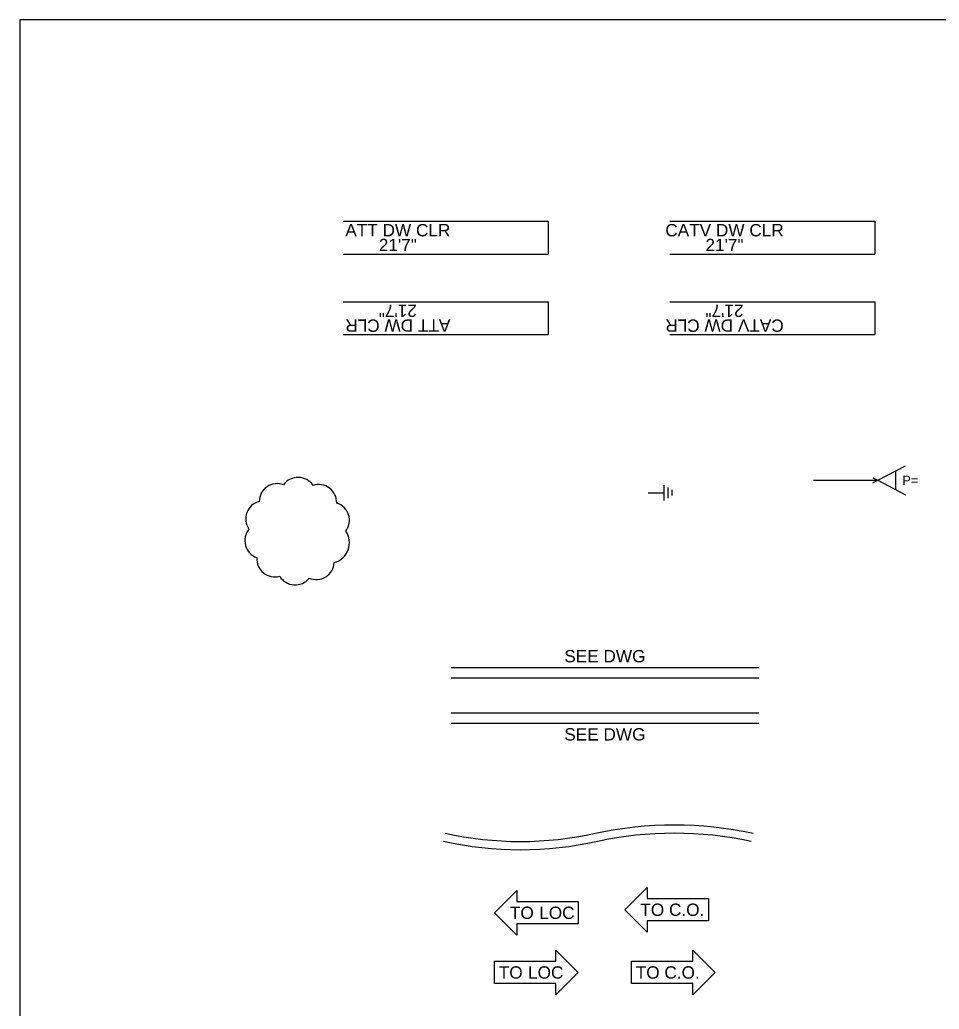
# Model space of a CAD drawing. Header units: inches. Extents: x 29 to 22121, y 36 to 12095.
# Drawn here: x 11971.6 to 12419.8, y 7408.6 to 7890.7 of the extents above; entities that cross this region are included whole.
import ezdxf
from ezdxf.enums import TextEntityAlignment as Align

# ---------------------------------------------------------------- set-up
doc = ezdxf.new("R2010")
doc.units = ezdxf.units.IN
doc.header["$MEASUREMENT"] = 0
doc.linetypes.add('HIDDEN', pattern=[0.375, 0.25, -0.125])
for name, color, linetype in [('Integrity Border Info', 40, 'HIDDEN'), ('Integrity Roads-Clearance', 1, 'Continuous'), ('Integrity Sheets', 6, 'Continuous')]:
    doc.layers.add(name, color=color, linetype=linetype)
doc.styles.get("Standard").update_dxf_attribs({"font": 'arial.ttf'})

# ---------------------------------------------------------------- blocks, each defined once
blk = doc.blocks.new('SS-11x17')
blk.add_lwpolyline([(0, 0), (1650, 0), (1650, 1050), (0, 1050)], close=True)
blk.add_attdef('DWG_NUM', text='', height=48).set_placement((1423.83, 960.88), align=Align.CENTER)
blk = doc.blocks.new('__Trim')
at = {"lineweight": 30}
blk.add_lwpolyline([(23.59, 0, 0.520567), (19.2, 13.7, 0.520567), (7.67, 22.3, 0.520567), (-6.71, 22.61, 0.520567), (-18.6, 14.5, 0.520567), (-23.56, 1, 0.520567), (-19.76, -12.87, 0.520567), (-8.61, -21.96, 0.520567), (5.75, -22.88, 0.520567), (17.96, -15.28, 0.520567)], format="xyb", close=True, dxfattribs=at)
blk.add_attdef('TRIM', text='', height=6, dxfattribs=at).set_placement((0, 0), align=Align.MIDDLE_CENTER)
blk = doc.blocks.new('__Anchor')
for p, q in [((38.59, 0), (52.11, 7.13)), ((7.32, 0), (38.59, 0)), ((36.29, 1.21), (38.59, 0)), ((36.29, -1.21), (38.59, 0)), ((38.59, 0), (52.11, -7.13)), ((47.27, 4.57), (47.27, -4.57))]:
    blk.add_line(p, q)
blk.add_text('P=', height=4.5).set_placement((50.57, -2.25))
blk.add_attdef('PULL', text='', height=4.5).set_placement((59.45, 0), align=Align.MIDDLE_LEFT)
blk.add_attdef('LH', text='', height=4.5).set_placement((22.95, -4.26), align=Align.MIDDLE_CENTER)
blk = doc.blocks.new('grd')
at = {"lineweight": 30}
for p, q in [((6.5, 0), (14, 0)), ((14, 3.75), (14, -3.75)), ((16, 2.6), (16, -2.6)), ((18, 1.44), (18, -1.44))]:
    blk.add_line(p, q, dxfattribs=at)
blk = doc.blocks.new('clr')
for tag, p in [('TYPE', (0, -4.39)), ('HEIGHT', (0, -11.61))]:
    blk.add_attdef(tag, text='', height=6).set_placement(p, align=Align.MIDDLE_CENTER)
blk = doc.blocks.new('ToCOl')
at = {"layer": 'Integrity Sheets'}
blk.add_lwpolyline([(10.88, -5.44), (10.88, -10.88), (0, 0), (10.88, 10.88), (10.88, 5.44), (40.81, 5.44), (40.81, -5.44)], close=True, dxfattribs=at)
blk.add_text('TO', height=6, dxfattribs=at).set_placement((7.52, -3))
blk.add_attdef('TO', (21.8, -3), '', height=6, dxfattribs=at)
blk = doc.blocks.new('ToCOr')
at = {"layer": 'Integrity Sheets'}
blk.add_lwpolyline([(29.93, 5.44), (29.93, 10.88), (40.81, 0), (29.93, -10.88), (29.93, -5.44), (0, -5.44), (0, 5.44)], close=True, dxfattribs=at)
blk.add_text('TO', height=6, dxfattribs=at).set_placement((2.09, -3))
blk.add_attdef('TO', (16.36, -3), '', height=6, dxfattribs=at)
blk = doc.blocks.new('ToLOCl')
at = {"layer": 'Integrity Sheets'}
blk.add_lwpolyline([(29.93, 5.44), (29.93, 10.88), (40.81, 0), (29.93, -10.88), (29.93, -5.44), (0, -5.44), (0, 5.44)], close=True, dxfattribs=at)
blk.add_attdef('TO', (33.28, 3), '', height=6, rotation=180, dxfattribs=at)
blk.add_attdef('NAME', text='', height=6, rotation=180, dxfattribs=at).set_placement((14.97, -12.88), align=Align.CENTER)
blk = doc.blocks.new('ToLOCr')
at = {"layer": 'Integrity Sheets'}
blk.add_lwpolyline([(29.93, 5.44), (29.93, 10.88), (40.81, 0), (29.93, -10.88), (29.93, -5.44), (0, -5.44), (0, 5.44)], close=True, dxfattribs=at)
blk.add_attdef('NAME', text='', height=6, dxfattribs=at).set_placement((14.97, 12.88), align=Align.CENTER)
blk.add_attdef('TO', (2.09, -3), '', height=6, dxfattribs=at)

msp = doc.modelspace()

# ---------------------------------------------------------------- linework, layer by layer
for points in [[(12229.26, 7792.57), (12229.26, 7776.57)], [(12388.51, 7792.57), (12388.51, 7776.57)], [(12229.26, 7753.28), (12229.26, 7737.28)], [(12388.51, 7753.28), (12388.51, 7737.28)]]:
    msp.add_lwpolyline(points)
at = {"layer": 'Integrity Roads-Clearance', "color": 8}
for p, q in [((12129.26, 7792.57), (12229.26, 7792.57)), ((12288.51, 7792.57), (12388.51, 7792.57)), ((12129.26, 7776.57), (12229.26, 7776.57)), ((12288.51, 7776.57), (12388.51, 7776.57)), ((12129.26, 7753.28), (12229.26, 7753.28)), ((12288.51, 7753.28), (12388.51, 7753.28)), ((12129.26, 7737.28), (12229.26, 7737.28)), ((12288.51, 7737.28), (12388.51, 7737.28))]:
    msp.add_line(p, q, dxfattribs=at)
at = {"layer": 'Integrity Sheets'}
for points in [[(12181.86, 7575.01), (12331.86, 7575.01)], [(12181.86, 7570.01), (12331.86, 7570.01)], [(12181.86, 7552.91), (12331.86, 7552.91)], [(12181.86, 7547.91), (12331.86, 7547.91)]]:
    msp.add_lwpolyline(points, dxfattribs=at)
for points in [[(12179.06, 7494.29, 0.109102), (12252.33, 7494.29, -0.109102), (12329.06, 7494.29, -0.109102)], [(12178.19, 7490.39, 0.109102), (12253.19, 7490.39, -0.109102), (12328.19, 7490.39)]]:
    msp.add_lwpolyline(points, format="xyb", dxfattribs=at)

# ---------------------------------------------------------------- block references
for name, p in [('SS-11x17', (11971.65, 6840.71)), ('__Anchor', (12351.24, 7666.29)), ('__Trim', (12106.94, 7641.51)), ('grd', (12271.52, 7660.25))]:
    msp.add_blockref(name, p)
at = {"rotation": 180}
msp.add_blockref('ToLOCl', (12307.43, 7457.03), dxfattribs=at).add_auto_attribs({'TO': 'TO C.O.'})
msp.add_blockref('ToLOCr', (12269.81, 7426.47)).add_auto_attribs({'TO': 'TO C.O.'})
at = {"layer": 'Integrity Border Info', "linetype": 'ByBlock'}
for name, p in [('ToCOl', (12203.05, 7455.54)), ('ToCOr', (12203.05, 7426.46))]:
    msp.add_blockref(name, p, dxfattribs=at).add_auto_attribs({'TO': 'LOC'})
at = {"layer": 'Integrity Roads-Clearance', "lineweight": 30}
for p, values in [((12155.93, 7792.57), {'TYPE': 'ATT DW CLR', 'HEIGHT': '21\'7"'}), ((12315.17, 7792.57), {'TYPE': 'CATV DW CLR', 'HEIGHT': '21\'7"'})]:
    msp.add_blockref('clr', p, dxfattribs=at).add_auto_attribs(values)
at = {"layer": 'Integrity Roads-Clearance', "lineweight": 30, "rotation": 179.9999999997541}
for p, values in [((12155.93, 7737.28), {'TYPE': 'ATT DW CLR', 'HEIGHT': '21\'7"'}), ((12315.17, 7737.28), {'TYPE': 'CATV DW CLR', 'HEIGHT': '21\'7"'})]:
    msp.add_blockref('clr', p, dxfattribs=at).add_auto_attribs(values)

# ---------------------------------------------------------------- texts
at = {"layer": 'Integrity Sheets', "char_height": 6, "attachment_point": 8}
for width, insert in [(64.2828, (12256.86, 7577.51)), (64.0691, (12256.86, 7539.41))]:
    msp.add_mtext_dynamic_manual_height_columns('SEE DWG ', width=width, gutter_width=30, heights=[0], dxfattribs=dict(at, insert=insert))

doc.saveas('drawing.dxf')
